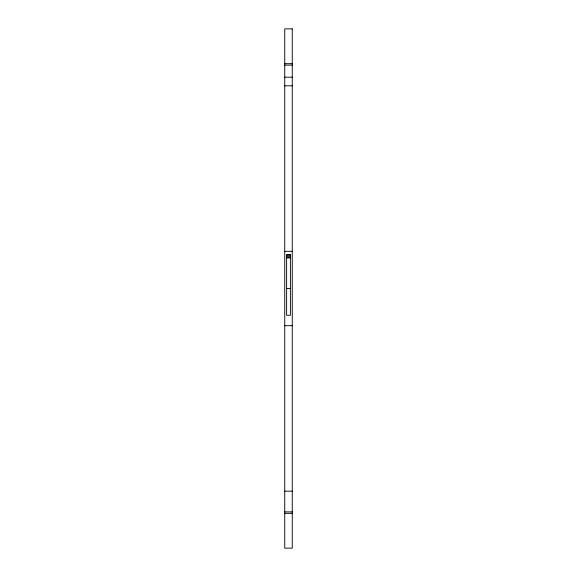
<?xml version="1.0" encoding="UTF-8"?>
<svg xmlns="http://www.w3.org/2000/svg" width="577" height="577" viewBox="0 0 577 577"><rect width="100%" height="100%" fill="white"/><g stroke="black" fill="none" stroke-linecap="round" stroke-linejoin="round"><path stroke-width="0.87" d="M284.735 63.686L292.265 63.686M284.735 65.107L292.265 65.107M284.735 77.181L292.265 77.181M284.735 85.822L292.265 85.822M284.735 251.32L292.265 251.32M286.618 255.193L290.382 255.193M286.618 256.282L290.382 256.282M286.618 257.544L290.382 257.544M286.618 257.89L290.382 257.89M286.618 288.5L290.382 288.5M284.735 325.68L292.265 325.68M284.735 491.178L292.265 491.178M284.735 511.893L292.265 511.893M284.735 513.314L292.265 513.314M292.265 28.85L284.735 28.85L284.735 548.15L292.265 548.15L292.265 28.85M290.382 254.58L286.618 254.572L286.618 315.309L290.382 315.309L290.382 254.572"/></g></svg>
